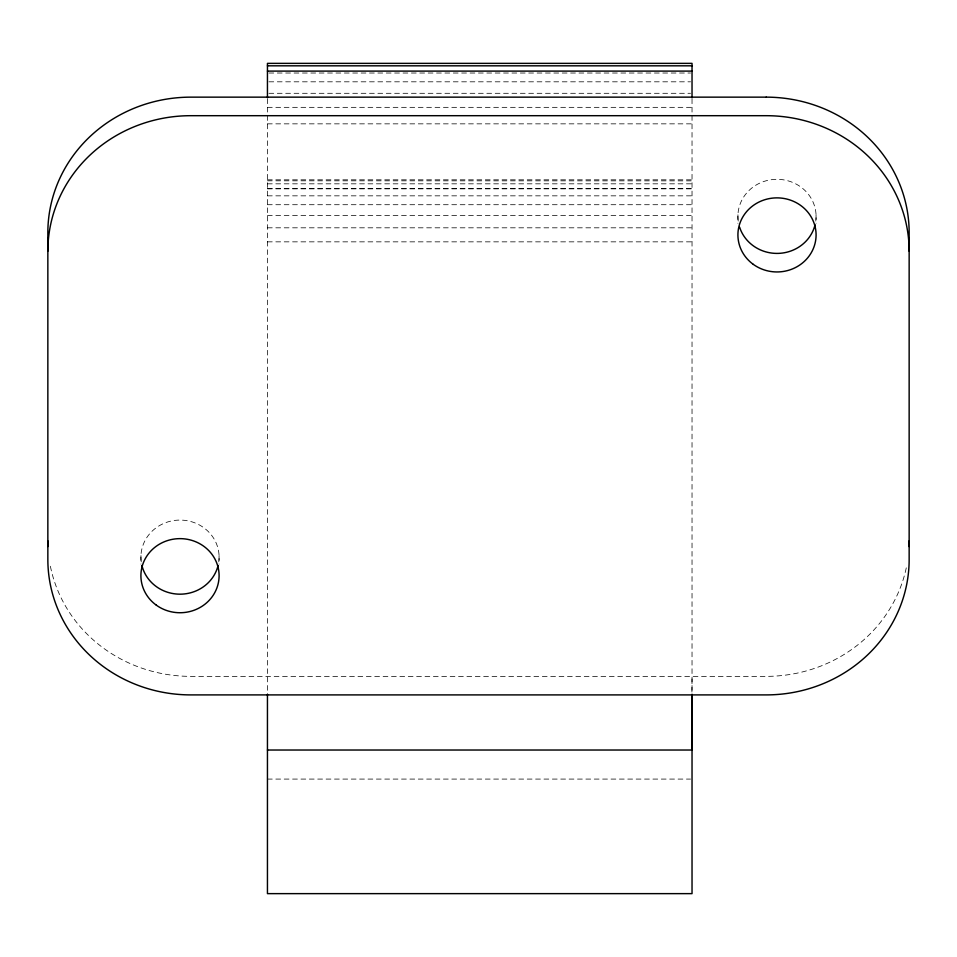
<?xml version="1.0" encoding="UTF-8"?>
<svg xmlns="http://www.w3.org/2000/svg" width="957" height="957" viewBox="0 0 957 957"><rect width="100%" height="100%" fill="white"/><g stroke="black" fill="none" stroke-linecap="round" stroke-linejoin="round"><path stroke-width="0.72" stroke-dasharray="4.79 3.59" d="M691.923 692.055L692.031 676.36M268.941 73.019L690.535 73.019M268.941 81.812L690.535 81.812M268.941 93.296L690.535 93.296M267.446 107.34L692.031 107.34M267.446 123.848L692.031 123.848M267.446 179.82L692.031 179.82M267.446 180.813L692.031 180.861M267.446 183.828L692.031 183.828M267.446 188.505L692.031 188.505M267.446 188.852L692.031 188.852M267.446 195.838L692.031 195.838M267.446 204.714L692.031 204.714M267.446 215.409L692.031 215.409M267.446 227.814L692.031 227.814M267.446 241.846L692.031 241.846M267.446 779.082L690.535 779.082M816.046 214.787L816.046 223.352M737.943 214.787L737.943 223.352M692.031 98.906L692.031 693.119M267.446 98.906L267.446 694.902M219.057 555.562L219.057 564.128M140.954 555.562L140.954 564.128M738.218 221.067A39.093 37.048 0 0 1 777 179.318A39.093 37.048 0 0 1 815.771 221.067M141.229 561.843A39.093 37.048 0 0 1 180 520.082A39.093 37.048 0 0 1 218.782 561.843M50.386 566.245A142.952 135.487 0 0 0 190.802 676.36L766.198 676.36A142.952 135.487 0 0 0 906.614 566.245"/><path stroke-width="1.44" d="M267.446 65.818L692.031 65.818M267.446 71.105L692.031 71.105M267.446 750.025L692.031 750.025L691.911 694.902M692.031 97.793L692.031 63.365L267.446 63.365L267.446 97.793M692.031 694.22L692.031 893.635L267.446 893.635L267.446 694.22M815.065 224.787A39.093 37.048 0 0 1 778.316 253.39A39.093 37.048 0 0 1 739.617 227.216M218.076 565.551A39.093 37.048 0 0 1 180 594.177A39.093 37.048 0 0 1 141.935 565.551M909.15 251.177A142.952 135.487 0 0 0 766.198 115.689L190.802 115.689A142.952 135.487 0 0 0 47.85 251.177M909.15 540.861A142.952 135.487 0 0 1 909.03 546.531M47.97 546.531A142.952 135.487 0 0 1 47.85 540.861M766.198 97.147L190.802 97.147A142.952 135.487 0 0 0 47.85 232.635L47.85 559.414A142.952 135.487 0 0 0 190.802 694.902L766.198 694.902A142.952 135.487 0 0 0 909.15 559.414L909.15 232.635A142.952 135.487 0 0 0 766.198 97.147M753.315 264.383A39.093 37.048 0 0 0 815.771 239.621A39.093 37.048 0 0 0 761.904 200.743A39.093 37.048 0 0 0 753.315 264.383M156.314 605.159A39.093 37.048 0 0 0 218.782 580.385A39.093 37.048 0 0 0 164.915 541.506A39.093 37.048 0 0 0 156.314 605.159"/></g></svg>
